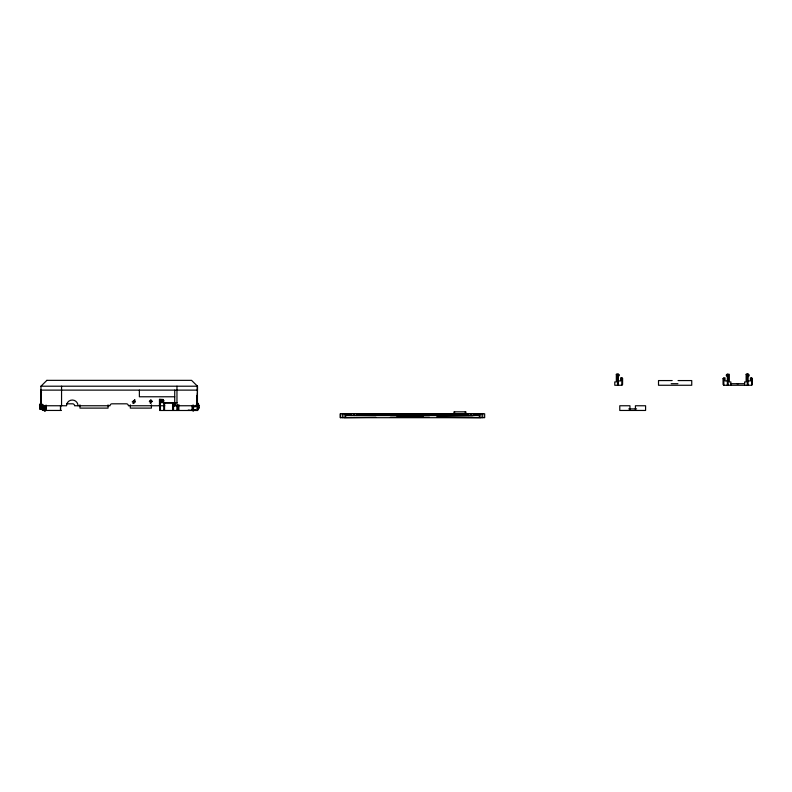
<?xml version="1.0" encoding="UTF-8"?>
<svg xmlns="http://www.w3.org/2000/svg" width="792" height="792" viewBox="0 0 792 792"><rect width="100%" height="100%" fill="white"/><g stroke="black" fill="none" stroke-linecap="round" stroke-linejoin="round"><path stroke-width="1.19" d="M40.966 404.415L40.966 402.247M46.055 405.068L46.055 408.118L44.887 408.118L44.877 405.761L40.996 405.761L41.016 390.119L197.485 390.119L197.485 386.209L191.555 380.348L46.837 380.348M42.53 409.424C39.57 410.385 37.323 405.504 43.511 407.514M42.53 407.514L42.53 405.752M43.511 410.157L43.511 409.84M45.471 409.662L44.689 410.444L45.471 409.662L45.471 410.444L45.471 409.662L44.689 410.444L61.36 410.454M60.529 405.652L60.529 410.454L60.529 405.761M159.667 404.979L159.667 410.484L197.802 410.484L197.802 403.059L197.02 403.059L197.02 410.484M160.449 410.484L160.449 405.573M163.776 410.484L163.776 403.059L173.547 403.059L173.547 410.484M164.558 410.484L164.558 403.059M172.577 410.484L172.577 403.059M174.992 402.633L174.992 405.761L174.725 402.633M176.963 405.761L176.963 386.209M177.655 404.979L177.655 410.484L177.655 405.623M192.713 410.484L192.713 405.613M192.911 410.444L192.911 409.662L193.694 410.444M193.109 404.89L193.109 406.742L195.456 406.742L196.238 405.761L197.406 399.901L197.465 390.119M193.495 410.484L193.495 405.563M194.862 410.444L194.862 409.84M196.624 398.029L197.406 397.98L197.406 400.673L196.624 400.693M196.624 395.98L197.406 396L197.406 396.96L196.624 396.96M197.564 409.434C198.881 408.91 198.881 404.356 197.564 403.831M197.564 409.385C199.346 408.85 199.366 404.375 197.564 403.88M198.188 404.177L198.188 409.127M197.564 407.514C199.911 408.85 198.396 407.702 198.436 404.425M375.943 417.305L340.352 417.691L340.352 413.78L484.664 413.78L484.664 417.691L436.6 417.305M342.312 417.691L342.312 413.78M356.915 415.572L356.915 414.79L468.517 414.79L468.458 415.572M471.19 415.572L471.19 413.612M474.329 415.572L474.329 413.612L474.329 414.79M617.513 385.258L617.513 374.309M618.295 385.258L618.295 374.309L616.334 374.309L616.334 381.932L614.77 381.932L614.77 385.258L621.809 385.258L622.591 384.476L622.591 378.606L621.809 377.824L620.641 377.824L620.641 380.932L618.295 380.932M621.809 385.258L621.809 377.824L622.591 378.606M727.373 376.655C728.838 372.478 724.145 375.091 727.373 376.655L727.373 385.268M728.155 385.268L728.155 374.319L727.373 374.319M730.887 384.476L730.887 385.268L730.887 383.704L744.579 383.704M744.579 385.268L744.579 381.942L746.143 381.942L746.143 374.309C747.994 373.408 750.935 375.141 748.093 376.665L748.093 385.258M747.311 385.258L747.311 374.309M727.373 380.932L725.027 380.932L725.027 377.833L723.066 378.616L723.066 384.486L723.848 385.268L751.618 385.268L751.618 377.833L750.44 377.833L750.44 380.932L748.093 380.932M197.406 403.316L197.406 396.465M196.624 405.761L197.485 405.761L197.406 393.565M197.426 390.119L197.446 386.209L40.966 386.209L40.966 405.761L41.006 405.029M41.164 404.534C35.996 407.92 44.857 397.782 41.164 409.464L43.511 409.464L43.511 404.91M198.436 408.88L198.772 407.86L197.564 408.345M197.564 408.712L198.772 407.821L197.564 409.009M78.002 405.761A5.732 5.732 0 0 0 72.27 400.029A5.732 5.732 0 0 0 66.538 405.761L39.6 405.752L39.947 404.425L41.164 403.851M42.53 405.316C40.382 406.098 38.254 404.92 41.164 403.989M41.164 404.9L39.64 405.029L39.64 408.236L41.164 409.464M39.6 405.405L41.164 404.227M44.491 408.504L44.887 405.771L44.491 408.504L42.926 408.504L42.926 410.068L45.273 410.85L46.055 408.108L44.877 408.108L44.877 407.276M198.624 408.474L197.564 409.236M40.966 386.209L46.886 380.348M193.891 410.464L193.109 410.85L192.129 409.87M195.258 409.682L193.109 410.85M618.295 376.655L619.463 375.091L618.295 374.309M723.066 378.616L723.848 377.833L723.848 385.268M727.175 385.268L727.957 384.476M751.618 385.268L752.4 384.476L752.4 378.616L751.618 377.833M198.772 407.682L197.564 407.939M39.64 407.682L42.53 407.949M616.334 374.309L618.681 374.309M726.977 374.319L729.323 374.309L729.323 381.942L730.887 381.942L730.887 385.268M746.143 374.309L748.489 374.319M672.19 380.566L658.508 380.566L658.508 385.258L691.743 385.258L691.743 380.566L678.061 380.566M671.21 383.694L677.922 383.694M196.624 396.218L197.406 396M196.624 396.356L197.406 396.356L196.624 396.505M196.624 396.614L197.406 396.643M174.725 396.772L139.372 396.772L139.372 390.119M196.624 396.832L197.406 396.851M196.624 397.079L197.406 397.079M196.624 397.643L197.406 397.643M196.624 397.851L197.406 397.851M196.624 398.119L197.406 398.029M196.624 398.336L197.406 398.336M196.624 398.455L197.406 398.455M196.624 398.554L197.406 398.693M196.624 398.822L197.406 398.822M196.624 399.019L197.406 399.019M196.624 399.326L197.406 399.267M196.624 399.594L197.406 399.673M196.624 399.841L197.406 399.821M196.624 399.98L197.465 399.901M196.624 400.059L197.406 400.029M196.624 400.257L197.406 400.316M196.624 400.455L197.406 400.455M196.624 400.603L197.406 400.534M176.963 402.633L159.469 402.633L159.469 405.761M196.624 402.663L197.406 402.663M66.617 403.811L72.626 403.811A1.96 1.96 0 0 1 74.587 405.761L110.019 405.761A1.96 1.96 0 0 1 111.969 403.811L126.403 403.811A1.96 1.96 0 0 1 128.363 405.761L164.815 405.761M173.24 405.761L198.772 405.752L198.624 404.712M42.53 408.365L39.6 407.761L40.491 408.632L42.53 408.731M628.769 408.89L636.59 408.89M42.53 409.038L40.481 408.92L39.64 407.979M188.219 410.098L192.743 410.484M44.679 410.85L42.926 410.068L42.926 408.504M45.273 410.85L42.926 410.068M345.807 414.79L351.054 414.79L351.113 415.572L351.113 413.612M473.428 414.79L479.566 414.79M346.203 414.958L345.629 414.958L345.629 417.305M473.131 415.741L436.956 416.127L436.956 414.958M197.564 405.326L198.772 405.662L197.564 404.029M41.164 409.276L39.64 408.236M197.564 404.554L198.772 405.514L197.891 404.969M197.564 404.257L198.772 405.375M41.531 392.357L40.966 390.119L40.986 405.761M738.52 383.704L736.946 383.704M197.406 402.346L197.406 405.761L197.416 386.209M748.093 374.309L748.093 376.665M635.422 410.454L635.422 405.761L645.589 405.761L645.589 410.454L619.78 410.454L619.78 405.761L629.947 405.761L629.947 410.454M482.714 413.78L482.714 417.691M481.15 417.691L343.877 417.691M480.952 413.78L480.952 417.305M479.388 414.958L479.388 417.305M465.894 413.78L465.894 411.83L453.964 411.83L453.964 413.78M465.31 411.83L465.31 413.78M454.558 411.83L454.558 413.78M429.482 417.305L390.416 417.305M423.829 414.79L401.544 414.79M423.265 414.958L423.265 416.127L396.871 416.127L396.871 414.958M354.182 413.612L354.182 415.572M344.065 413.78L344.065 417.305M340.352 413.78L340.352 417.691M192.07 405.761L192.07 410.454M178.834 404.593L178.834 410.454M176.873 405.573L176.873 410.484M174.725 390.119L174.725 405.761L173.943 405.761L173.943 402.633M160.251 402.633L160.251 405.761M151.43 404.89L151.43 408.108L130.314 408.108L130.314 404.89M108.059 404.89L108.059 408.108L79.962 408.108L79.962 404.89M61.558 386.209L61.558 405.761M45.857 405.761L45.857 410.454M42.53 404.9L42.53 409.464M40.818 403.841L40.818 409.434M40.481 403.95L40.481 409.315M40.184 404.138L40.194 409.127M39.937 404.385L39.947 408.88M39.758 404.682L39.758 408.583M345.629 413.78L345.629 414.958L345.629 413.78M163.825 400.91C161.073 405.148 162.241 395.733 163.825 400.91M152.302 401.564L150.817 400.742L149.322 401.564L150.817 399.703L152.302 401.564M162.41 400.128C162.221 404.108 164.31 398.772 162.41 400.128M150.193 401.534C149.718 406.553 153.242 400.148 150.193 401.534M134.788 399.901L134.185 401.099C138.214 400.495 130.967 405.959 133.521 402.336L132.205 401.881L134.788 399.901M195.644 409.682L194.476 410.464L195.644 409.682M197.406 397.346L196.624 397.346L197.406 397.406M160.034 399.317L159.469 399.317L159.469 402.088L160.034 402.088L160.034 400.267L161.419 402.088L161.419 399.317L160.855 399.317L160.855 401.138L160.034 399.317M479.566 413.612L345.807 413.612L345.807 415.572L479.566 415.572L479.566 413.612M748.292 385.268L747.509 384.476L748.292 385.268M618.493 385.258L617.711 384.476L618.493 385.258"/></g></svg>
